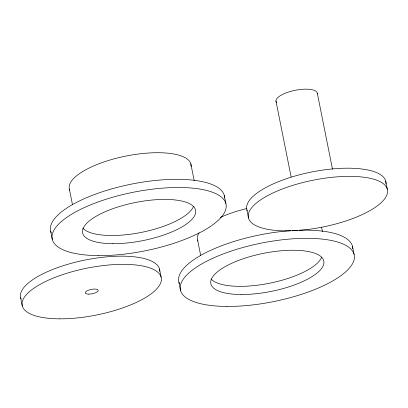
<?xml version="1.0" encoding="UTF-8"?>
<svg xmlns="http://www.w3.org/2000/svg" width="408" height="408" viewBox="0 0 408 408"><rect width="100%" height="100%" fill="white"/><g stroke="black" fill="none" stroke-linecap="round" stroke-linejoin="round"><path stroke-width="0.61" d="M385.688 181.024L387.325 189.21M352.446 246.187L354.078 254.368M317.327 93.304L332.479 169.126M321.55 227.251L322.422 231.617M275.986 101.179L291.134 177.001M246.865 209.845L248.503 218.025M224.242 195.361L225.879 203.546M190.857 163.945L194.223 180.795M197.589 239.986L200.705 255.587M178.918 282.209L180.55 290.394M159.497 269L161.135 277.18M69.386 189.159L72.507 204.765M50.714 231.387L52.352 239.567M20.675 297.82L22.312 306M51.204 232.79A88.633 29.876 -11.3 0 1 131.34 184.136A88.633 29.876 -11.3 0 1 224.589 197.946M193.484 206.417A57.61 19.421 -11.3 0 1 140.77 232.519A57.61 19.421 -11.3 0 1 82.824 228.174M69.732 190.143A62.042 20.915 -11.3 0 1 126.847 155.881A62.042 20.915 -11.3 0 1 191.071 166.469M21.068 298.942A70.905 23.904 -11.3 0 1 85.512 259.947A70.905 23.904 -11.3 0 1 159.773 271.3M276.558 102.495A21.053 7.094 -11.3 0 1 294.76 90.387A21.053 7.094 -11.3 0 1 317.312 93.998M247.258 210.967A70.905 23.904 -11.3 0 1 312.533 171.809A70.905 23.904 -11.3 0 1 385.932 183.916M299.436 230.224A88.633 29.876 -11.3 0 1 352.793 248.768M179.408 283.616A88.633 29.876 -11.3 0 1 290.644 230.673M292.516 230.546A88.633 29.876 -11.3 0 1 297.56 230.285M321.683 257.244A57.61 19.421 -11.3 0 1 268.969 283.346A57.61 19.421 -11.3 0 1 211.028 279.001M197.931 240.97A62.042 20.915 -11.3 0 1 199.063 232.805M220.289 217.449A62.042 20.915 -11.3 0 1 246.871 208.493M98.654 255.612A88.633 29.876 -11.3 0 0 226.154 204.979A88.633 29.876 -11.3 0 0 92.534 204.082A88.633 29.876 -11.3 0 0 98.654 255.612M112.817 243.693A57.61 19.421 -11.3 0 0 195.692 210.783A57.61 19.421 -11.3 0 0 108.839 210.196A57.61 19.421 -11.3 0 0 112.817 243.693M59.354 318.837A70.905 23.904 -11.3 0 0 161.354 278.327A70.905 23.904 -11.3 0 0 54.458 277.613A70.905 23.904 -11.3 0 0 59.354 318.837M88.689 294.148A6.645 2.239 -11.3 0 0 98.252 290.348A6.645 2.239 -11.3 0 0 88.23 290.282A6.645 2.239 -11.3 0 0 88.689 294.148M285.544 230.862A70.905 23.904 -11.3 0 0 387.544 190.352A70.905 23.904 -11.3 0 0 280.648 189.638A70.905 23.904 -11.3 0 0 285.544 230.862M226.858 306.439A88.633 29.876 -11.3 0 0 354.353 255.801A88.633 29.876 -11.3 0 0 220.733 254.903A88.633 29.876 -11.3 0 0 226.858 306.439M241.016 294.515A57.61 19.421 -11.3 0 0 323.891 261.605A57.61 19.421 -11.3 0 0 237.038 261.023A57.61 19.421 -11.3 0 0 241.016 294.515"/></g></svg>
